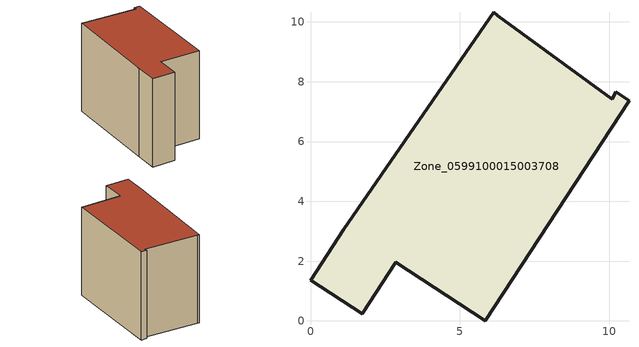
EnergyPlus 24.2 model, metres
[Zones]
Zone_0599100015003708
 floor ground (C_G): 0,1.37 1.11,3.06 6.12,10.33 6.27,10.21 10.1,7.41 10.2,7.66 10.65,7.36 5.84,0 2.85,1.96 1.73,0.24 z0.93
 wall outside (C_F): 1.11,3.06 0,1.37 1.73,0.24 2.85,1.96 5.84,0 10.65,7.36 10.2,7.66 10.1,7.41 6.27,10.21 6.12,10.33 1.11,3.06 z0.93:8.77
 roof outside (C_R): 6.27,10.21 6.12,10.33 1.11,3.06 0,1.37 1.73,0.24 2.85,1.96 5.84,0 10.65,7.36 10.2,7.66 10.1,7.41 z8.77
[BUILDING]
Pand.0599100015003708: North Axis=0; Terrain=City; Loads Convergence Tolerance Value=0.04; Temperature Convergence Tolerance Value=0.4; Solar Distribution=FullExterior; Maximum Number of Warmup Days=25; Minimum Number of Warmup Days=1
[Site:Location]
Rotterdam.The.Hague.AP_ZH_NLD Design_Conditions: Latitude=51.96; Longitude=4.45; Time Zone=1; Elevation=-4.5
[SITE:GROUNDTEMPERATURE:BUILDINGSURFACE]
18, 18, 18, 18, 18, 18, 18, 18, 18, 18, 18, 18
[MATERIAL] Thermal Absorptance=0.9; Solar Absorptance=0.7; Visible Absorptance=0.7
Name | Roughness | Thickness | Conductivity | Density | Specific Heat
G.TI.1965-1974 | MediumSmooth | 0.15 | 0.882353 | 540 | 1210
F.TI.1965-1974 | Rough | 0.3 | 0.697674 | 1920 | 840
R.TI.1965-1974 | MediumRough | 0.2 | 0.232558 | 1500 | 1000
[CONSTRUCTION]
C_G: G.TI.1965-1974
C_F: F.TI.1965-1974
C_R: R.TI.1965-1974
[ZONE]
Zone_0599100015003708: Type=1; Multiplier=1; Ceiling Height=Autocalculate; Volume=Autocalculate; Floor Area=autocalculate; Part of Total Floor Area=Yes
[ZONEINFILTRATION:DESIGNFLOWRATE]
Infil_Zone_0599100015003708: Zone or ZoneList or Space or SpaceList=Zone_0599100015003708; Schedule=AlwaysOn; Design Flow Rate Calculation Method=Flow/Area; Flow Rate per Floor Area=0.003; Constant Term Coefficient=1; Temperature Term Coefficient=0; Velocity Term Coefficient=0; Velocity Squared Term Coefficient=0
[HVACTEMPLATE:ZONE:IDEALLOADSAIRSYSTEM]
Zone_0599100015003708: Maximum Heating Supply Air Temperature=50; Minimum Cooling Supply Air Temperature=13; Maximum Heating Supply Air Humidity Ratio=0.0156; Minimum Cooling Supply Air Humidity Ratio=0.0077; Heating Limit=NoLimit; Cooling Limit=NoLimit; Dehumidification Control Type=ConstantSensibleHeatRatio; Cooling Sensible Heat Ratio=0.7; Dehumidification Setpoint=60; Humidification Control Type=None; Humidification Setpoint=30; Outdoor Air Method=None; Outdoor Air Flow Rate per Person=0.00944; Outdoor Air Flow Rate per Zone Floor Area=0; Outdoor Air Flow Rate per Zone=0; Demand Controlled Ventilation Type=None; Outdoor Air Economizer Type=NoEconomizer; Heat Recovery Type=None; Sensible Heat Recovery Effectiveness=0.7; Latent Heat Recovery Effectiveness=0.65
[ZONECONTROL:THERMOSTAT]
ThermostatControl_Zone_0599100015003708: Zone or ZoneList=Zone_0599100015003708; Control Type Schedule=DualSetpointControlType; Control 1=Thermostat_Zone_0599100015003708; Temperature Difference Between Cutout And Setpoint=0
[THERMOSTATSETPOINT:DUALSETPOINT]
Thermostat_Zone_0599100015003708: Heating Setpoint Temperature Schedule=HeatingSetpoint_Zone_0599100015003708; Cooling Setpoint Temperature Schedule=CoolingSetpoint_Zone_0599100015003708
[SCHEDULE:COMPACT]
HeatingSetpoint_Zone_0599100015003708: Through: 12/31, For: AllDays, Until: 24:00, 21
CoolingSetpoint_Zone_0599100015003708: Through: 12/31, For: AllDays, Until: 24:00, 24
DualSetpointControlType: Through: 12/31, For: AllDays, Until: 24:00, 4
AlwaysOn: Through: 12/31, For: AllDays, Until: 24:00, 1
